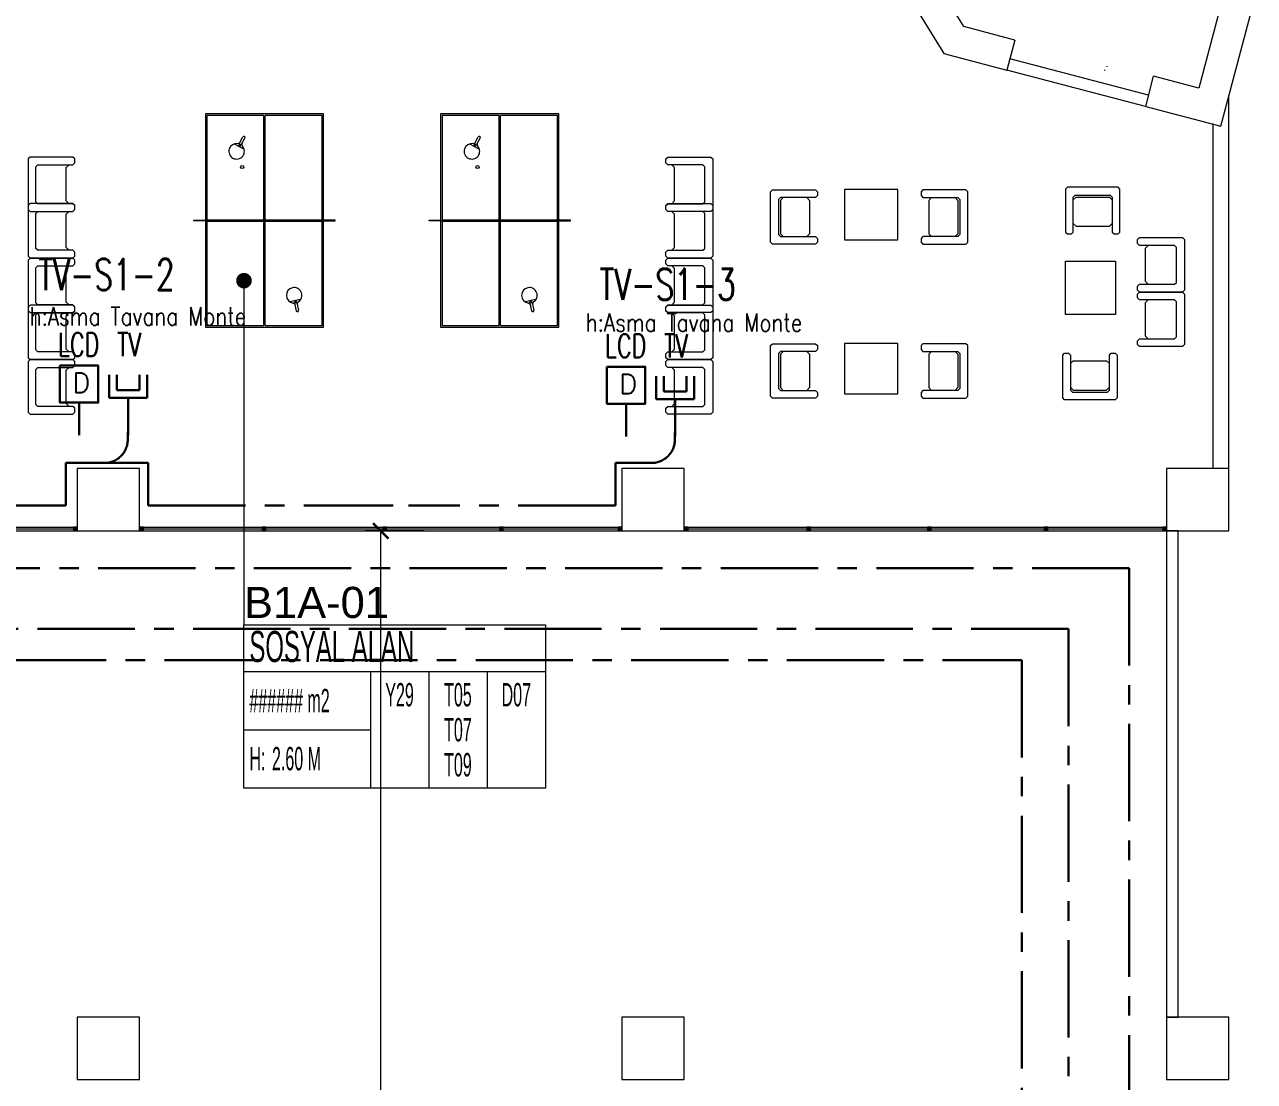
# Model space of a CAD drawing. Header units: metres. Extents: x -17582 to 152404, y -4219 to 29421.
# Drawn here: x 86192 to 87773, y 5683 to 7041 of the extents above; entities that cross this region are included whole.
import ezdxf
from ezdxf.enums import TextEntityAlignment as Align

# ---------------------------------------------------------------- set-up
doc = ezdxf.new("R2010")
doc.units = ezdxf.units.M
doc.header["$LTSCALE"] = 100
doc.header["$MEASUREMENT"] = 0
doc.linetypes.add('CENTER', pattern=[2, 1.25, -0.25, 0.25, -0.25])
doc.layers.get('0').update_dxf_attribs({"color": 9, "lineweight": 9})
for name, color, linetype, lineweight in [('00', 9, 'Continuous', 9), ('01', 9, 'Continuous', 9), ('05', 9, 'Continuous', 9), ('06D', 9, 'Continuous', 9), ('09', 9, 'Continuous', 9), ('10', 9, 'Continuous', 9), ('15', 9, 'Continuous', 9), ('21_mahal200', 9, 'Continuous', 9), ('25', 8, 'Continuous', 9), ('E-DATA LCD EKRAN', 7, 'Continuous', 30), ('E-DATA PRİZİ (RJ45)', 7, 'Continuous', 30), ('E-KABLO', 7, 'Continuous', 30), ('E-YAZI', 7, 'Continuous', 30)]:
    doc.layers.add(name, color=color, linetype=linetype, lineweight=lineweight)
doc.styles.add('Arial', font='arial.ttf', dxfattribs={"height": 2.5})
doc.styles.add('E-YAZI', font='txttw.shx')
doc.styles.add('MuuM_TEXT-STANDART', font='ARIALN.TTF')
doc.dimstyles.new('MuuM_DIM200', dxfattribs={"dimscale": 20, "dimtxt": 2, "dimasz": 1, "dimexe": 1, "dimexo": 1, "dimgap": 1, "dimtad": 1, "dimdec": 1, "dimrnd": 0.5, "dimdsep": 46, "dimtxsty": 'MuuM_TEXT-STANDART', "dimblk": 'ARCHTICK', "dimcen": 0, "dimdle": 0.15, "dimclrd": 256, "dimclre": 256, "dimclrt": 256, "dimadec": 0, "dimazin": 0, "dimtfac": 5, "dimtdec": 1, "dimtix": 1, "dimtmove": 2, "dimatfit": 3, "dimldrblk": 'DOT', "dimfxl": 3, "dimfxlon": 1, "dimtolj": 1, "dimlwd": -1, "dimlwe": -1, "dimarcsym": 0})

# ---------------------------------------------------------------- blocks, each defined once
blk = doc.blocks.new('E-LCD+TV')
at = {"layer": 'E-DATA PRİZİ (RJ45)', "color": 1}
for p, q in [((38.5, 77.5), (38.5, 48)), ((48.3, 77.5), (48.3, 57.8)), ((77.8, 77.5), (77.8, 57.8)), ((87.6, 77.5), (87.6, 48)), ((38.5, 48), (87.6, 48)), ((48.3, 57.8), (77.8, 57.8)), ((63, 48), (63, 0)), ((0, 0), (0, 42))]:
    blk.add_line(p, q, dxfattribs=at)
blk.add_lwpolyline([(-24.6, 89.6), (24.6, 89.6), (24.6, 42), (-24.6, 42)], close=True, dxfattribs=at)
at = {"layer": 'E-DATA PRİZİ (RJ45)', "color": 1, "style": 'E-YAZI'}
blk.add_text('D', height=25.6, dxfattribs=at).set_placement((-8.8, 54.6))
at = {"layer": 'E-YAZI', "color": 1, "style": 'E-YAZI', "width": 0.7}
for s, p in [('LCD', (-27, 101.6)), ('TV', (49, 101.6))]:
    blk.add_text(s, height=30, dxfattribs=at).set_placement(p)
blk = doc.blocks.new('p-kolon_80x80')
blk.add_lwpolyline([(-40, -40), (40, -40), (40, 40), (-40, 40)], close=True)
blk = doc.blocks.new('A$C724E0FF5')
at = {"layer": '09'}
for p, q in [((-8842.3, -1643), (-8842.3, -1643.2)), ((-8842.2, -1643.2), (-8842.2, -1643)), ((-8842.1, -1643.1), (-8842.1, -1643.2)), ((-8842, -1643.2), (-8842, -1643.1)), ((-8841.9, -1643.1), (-8841.9, -1643.3)), ((-8841.8, -1643.3), (-8841.8, -1643.1)), ((-8841.7, -1643.2), (-8841.7, -1643.3)), ((-8841.6, -1643.2), (-8841.6, -1643.3)), ((-8844.7, -1647.7), (-8844.8, -1647.8)), ((-8844.6, -1647.7), (-8844.7, -1647.9)), ((-8844.6, -1647.9), (-8844.5, -1647.7)), ((-8844.4, -1647.8), (-8844.5, -1647.9)), ((-8844.4, -1647.9), (-8844.4, -1647.8)), ((-8844.3, -1647.8), (-8844.3, -1648)), ((-8844.2, -1648), (-8844.2, -1647.8)), ((-8844.1, -1648), (-8844.1, -1647.9))]:
    blk.add_line(p, q, dxfattribs=at)
blk = doc.blocks.new('1.Bod.Ara.Sitatik Elk')
at = {"layer": '01'}
for points in [[(3633.1, -1694.3), (3729.8, -1719.6), (3868, -1198.9), (3720.3, -1159.7), (3337.3, -538.2), (3252.2, -590.6), (3273.2, -624.7), (3324.2, -593.2), (3694.6, -1194.2), (3819, -1227.3), (3701.4, -1670.8), (3643.2, -1655.6)], [(3464.9, -1609), (3399.2, -1591.8), (2911.6, -800.5), (2877.6, -821.5), (3373.6, -1626.4), (3454.8, -1647.7)], [(3464.9, -1609), (3454.8, -1647.7)], [(3633.1, -1694.3), (3643.2, -1655.6)]]:
    blk.add_lwpolyline(points, dxfattribs=at)
for name, p in [('A$C724E0FF5', (12425, 0)), ('p-kolon_80x80', (2300, -2200)), ('p-kolon_80x80', (3000, -2200)), ('p-kolon_80x80', (3700, -2200)), ('p-kolon_80x80', (2300, -2905)), ('p-kolon_80x80', (3000, -2905)), ('p-kolon_80x80', (3700, -2905))]:
    blk.add_blockref(name, p, dxfattribs=at)
blk = doc.blocks.new('_ArchTick')
at = {"color": 0, "linetype": 'ByBlock', "const_width": 0.15}
blk.add_lwpolyline([(-0.5, -0.5), (0.5, 0.5)], dxfattribs=at)
blk = doc.blocks.new('_Dot')
at = {"color": 0, "linetype": 'ByBlock', "lineweight": -2}
blk.add_line((-0.5, 0), (-1, 0), dxfattribs=at)
at = {"color": 0, "linetype": 'ByBlock', "const_width": 0.5}
blk.add_lwpolyline([(-0.25, 0, 1), (0.25, 0, 1)], format="xyb", close=True, dxfattribs=at)
blk = doc.blocks.new('0_roomno2')
blk.add_lwpolyline([(19.375, -10.5), (0, -10.5), (0, 0), (19.375, 0)], close=True)
for points in [[(0, -3), (19.375, -3)], [(8.125, -3), (8.125, -10.5)], [(11.875, -3), (11.875, -10.5)], [(15.625, -3), (15.625, -10.5)], [(0, -6.75), (8.125, -6.75)]]:
    blk.add_lwpolyline(points)
at = {"style": 'MuuM_TEXT-STANDART', "width": 0.6}
blk.add_text('H:', height=1.5, dxfattribs=at).set_placement((0.35, -8.608), align=Align.MIDDLE_LEFT)
at = {"style": 'Arial'}
blk.add_attdef('ODANO', (0, 1.17), '', height=2, dxfattribs=at)
blk.add_attdef('MEKANADI', text='', height=2, dxfattribs=at).set_placement((0.35, -3), align=Align.BOTTOM_LEFT)
at = {"style": 'MuuM_TEXT-STANDART', "width": 0.6}
for tag, p in [('YER01', (10, -4.5)), ('TAVAN01', (13.75, -4.5)), ('DUVAR01', (17.5, -4.5)), ('YER02', (10, -6.75)), ('TAVAN02', (13.75, -6.75)), ('DUVAR02', (17.5, -6.75)), ('YER03', (10, -9)), ('TAVAN03', (13.75, -9)), ('DUVAR03', (17.5, -9))]:
    blk.add_attdef(tag, text='', height=1.5, dxfattribs=at).set_placement(p, align=Align.MIDDLE_CENTER)
for tag, p in [('M2', (0.35, -4.875)), ('TEMIZTAVANYUKSEKLIGI', (1.8, -8.608))]:
    blk.add_attdef(tag, text='', height=1.5, dxfattribs=at).set_placement(p, align=Align.MIDDLE_LEFT)
blk = doc.blocks.new('prf-10x10')
blk.add_lwpolyline([(-5, -5), (5, -5), (5, 5), (-5, 5)], close=True)
at = {"color": 255}
blk.add_solid([(-5, -5), (5, -5), (-5, 5), (5, 5)], dxfattribs=at)
at = {"layer": '10'}
blk.add_point((0, 0), dxfattribs=at)
blk = doc.blocks.new('p-dog-ser-620')
at = {"layer": '06D'}
for points in [[(-620, 5), (-5, 5)], [(-620, 0), (-5, 0)]]:
    blk.add_lwpolyline(points, dxfattribs=at)
at = {"layer": '15'}
blk.add_lwpolyline([(-620, 2.5), (-5, 2.5)], dxfattribs=at)
at = {"layer": '10', "xscale": 0.5, "yscale": 0.5, "rotation": 90}
for p in [(-617.5, 2.5), (-460, 2.5), (-305, 2.5), (-155, 2.5), (-2.5, 2.5)]:
    blk.add_blockref('prf-10x10', p, dxfattribs=at)
blk = doc.blocks.new('*D269')
at = {"layer": '25', "transparency": 16777216}
for p, q in [((2705.9, -2240), (2630, -2240)), ((2650, -7818), (2650, -2237)), ((2705.9, -7815), (2630, -7815))]:
    blk.add_line(p, q, dxfattribs=at)
at = {"layer": '25', "transparency": 16777216, "xscale": 20, "yscale": 20, "zscale": 20}
for p, rotation in [((2650, -2240), 90), ((2650, -7815), 270)]:
    blk.add_blockref('_ArchTick', p, dxfattribs=dict(at, rotation=rotation))
at = {"layer": '25', "transparency": 16777216, "insert": (2604.5, -4514.1), "char_height": 50, "attachment_point": 5, "rotation": 90, "style": 'MuuM_TEXT-STANDART'}
blk.add_mtext('\\A1;5575', dxfattribs=at)
blk = doc.blocks.new('A$C7A916EBA')
for p, q in [((1.37, 1.814), (1.37, 0)), ((2.74, 1.667), (0, 1.667)), ((0, 1.667), (0, 0.147)), ((1.36, 1.647), (0.02, 1.647)), ((0.02, 1.647), (0.02, 0.917)), ((1.36, 1.647), (1.36, 0.917)), ((1.38, 1.647), (1.38, 0.917)), ((2.72, 1.647), (1.38, 1.647)), ((2.72, 0.917), (2.72, 1.647)), ((2.74, 0.147), (2.74, 1.667)), ((2.354, 1.295), (2.287, 1.169)), ((2.334, 1.236), (2.325, 1.219)), ((2.325, 1.219), (2.34, 1.205)), ((2.354, 1.231), (2.334, 1.236)), ((2.354, 1.231), (2.34, 1.205)), ((2.34, 1.205), (2.428, 1.158)), ((2.354, 1.231), (2.443, 1.184)), ((0.02, 0.917), (1.36, 0.917)), ((0.02, 0.897), (1.36, 0.897)), ((0.02, 0.897), (0.02, 0.167)), ((1.36, 0.897), (1.36, 0.167)), ((1.38, 0.917), (2.72, 0.917)), ((1.38, 0.897), (2.72, 0.897)), ((1.38, 0.897), (1.38, 0.167)), ((2.72, 0.167), (2.72, 0.897)), ((0.306, 0.52), (0.208, 0.498)), ((0.312, 0.49), (0.215, 0.469)), ((0.312, 0.49), (0.306, 0.52)), ((0.327, 0.519), (0.306, 0.52)), ((0.312, 0.49), (0.331, 0.499)), ((0.354, 0.442), (0.323, 0.581)), ((0.331, 0.499), (0.327, 0.519)), ((0.02, 0.167), (1.36, 0.167)), ((1.38, 0.167), (2.72, 0.167)), ((0, 0.147), (2.74, 0.147))]:
    blk.add_line(p, q)
for points in [[(1.367, 1.814), (1.373, 1.814), (1.373, 1.667), (1.367, 1.667)], [(1.367, 0), (1.373, 0), (1.373, 0.147), (1.367, 0.147)]]:
    blk.add_lwpolyline(points, close=True)
blk.add_circle((2.057, 1.194), 0.02)
for centre, radius, start, end in [((2.259, 1.265), 0.1, 352.1917, 311.6872), ((2.346, 1.168), 0.03, 61.9394, 131.6872), ((2.388, 1.247), 0.03, 172.1917, 241.9394), ((2.436, 1.171), 0.015, 241.9394, 61.9394), ((0.212, 0.484), 0.015, 102.2828, 282.2828), ((0.278, 0.544), 0.03, 282.2828, 352.0306), ((0.297, 0.456), 0.03, 32.5351, 102.2828), ((0.407, 0.526), 0.1, 212.5351, 172.0306)]:
    blk.add_arc(centre, radius, start, end)
blk = doc.blocks.new('1.Bod.Ara.Mimari Elk')
at = {"layer": '00'}
for points in [[(3636.87, -1679.79), (3458.59, -1633.16)], [(3633.07, -1694.3), (3454.79, -1647.67)], [(3740, -2160), (3740, -1681.22)], [(3720, -2160), (3720, -1716.53)]]:
    blk.add_lwpolyline(points, dxfattribs=at)
blk.add_lwpolyline([(3660, -2240), (3660, -2865), (3675, -2865), (3675, -2240)], close=True, dxfattribs=at)
at = {"layer": '05'}
for p, q in [((2245.82, -1772.93), (2249.36, -1769.4)), ((3027.62, -1772.93), (3024.08, -1769.4)), ((2245.82, -1815.86), (2245.82, -1772.93)), ((3027.62, -1815.86), (3027.62, -1772.93)), ((2245.82, -1815.86), (2249.36, -1819.4)), ((3027.62, -1815.86), (3024.08, -1819.4)), ((3163.59, -1815.09), (3167.13, -1811.55)), ((3163.59, -1815.09), (3163.59, -1858.02)), ((3201.09, -1815.09), (3197.55, -1811.55)), ((3201.09, -1815.09), (3201.09, -1858.02)), ((3354.34, -1815.09), (3357.87, -1811.55)), ((3354.34, -1815.09), (3354.34, -1858.02)), ((3391.84, -1815.09), (3388.3, -1811.55)), ((3391.84, -1815.09), (3391.84, -1858.02)), ((3543.59, -1810.83), (3540.06, -1814.36)), ((3543.59, -1810.83), (3586.52, -1810.83)), ((3586.52, -1810.83), (3590.06, -1814.36)), ((2245.82, -1832.89), (2249.36, -1829.35)), ((2245.82, -1875.82), (2245.82, -1832.89)), ((3027.62, -1832.89), (3024.08, -1829.35)), ((3027.62, -1875.82), (3027.62, -1832.89)), ((3543.59, -1848.33), (3540.06, -1844.79)), ((3543.59, -1848.33), (3586.52, -1848.33)), ((3586.52, -1848.33), (3590.06, -1844.79)), ((3163.59, -1858.02), (3167.13, -1861.55)), ((3201.09, -1858.02), (3197.55, -1861.55)), ((3354.34, -1858.02), (3357.87, -1861.55)), ((3391.84, -1858.02), (3388.3, -1861.55)), ((2245.82, -1875.82), (2249.36, -1879.35)), ((3027.62, -1875.82), (3024.08, -1879.35)), ((3632.78, -1876.58), (3636.32, -1873.05)), ((3632.78, -1919.51), (3632.78, -1876.58)), ((2245.82, -1902.89), (2249.36, -1899.35)), ((2245.82, -1945.82), (2245.82, -1902.89)), ((3027.62, -1902.89), (3024.08, -1899.35)), ((3027.62, -1945.82), (3027.62, -1902.89)), ((3632.78, -1919.51), (3636.32, -1923.05)), ((3632.78, -1946.58), (3636.32, -1943.05)), ((2245.82, -1945.82), (2249.36, -1949.35)), ((2245.82, -1963.42), (2249.36, -1959.89)), ((3027.62, -1945.82), (3024.08, -1949.35)), ((3027.62, -1963.42), (3024.08, -1959.89)), ((3632.78, -1989.51), (3632.78, -1946.58)), ((2245.82, -2006.35), (2245.82, -1963.42)), ((3027.62, -2006.35), (3027.62, -1963.42)), ((3632.78, -1989.51), (3636.32, -1993.05)), ((2245.82, -2006.35), (2249.36, -2009.89)), ((3027.62, -2006.35), (3024.08, -2009.89)), ((3163.59, -2012.93), (3167.13, -2009.39)), ((3163.59, -2012.93), (3163.59, -2055.86)), ((3201.09, -2012.93), (3197.55, -2009.39)), ((3201.09, -2012.93), (3201.09, -2055.86)), ((3354.34, -2012.93), (3357.87, -2009.39)), ((3354.34, -2012.93), (3354.34, -2055.86)), ((3391.84, -2012.93), (3388.3, -2009.39)), ((3391.84, -2012.93), (3391.84, -2055.86)), ((3539.97, -2021.48), (3536.44, -2025.02)), ((3539.97, -2021.48), (3582.9, -2021.48)), ((3582.9, -2021.48), (3586.44, -2025.02)), ((2245.82, -2033.42), (2249.36, -2029.89)), ((2245.82, -2076.35), (2245.82, -2033.42)), ((3027.62, -2033.42), (3024.08, -2029.89)), ((3027.62, -2076.35), (3027.62, -2033.42)), ((3163.59, -2055.86), (3167.13, -2059.39)), ((3201.09, -2055.86), (3197.55, -2059.39)), ((3354.34, -2055.86), (3357.87, -2059.39)), ((3391.84, -2055.86), (3388.3, -2059.39)), ((3539.97, -2058.98), (3536.44, -2055.45)), ((3539.97, -2058.98), (3582.9, -2058.98)), ((3582.9, -2058.98), (3586.44, -2055.45)), ((2245.82, -2076.35), (2249.36, -2079.89)), ((3027.62, -2076.35), (3024.08, -2079.89))]:
    blk.add_line(p, q, dxfattribs=at)
for points in [[(2256.86, -1761.9), (2254.36, -1759.4), (2199.36, -1759.4), (2196.86, -1761.9), (2196.86, -1826.9), (2199.36, -1829.4), (2254.36, -1829.4), (2256.86, -1826.9), (2256.86, -1821.9), (2254.36, -1819.4), (2209.36, -1819.4), (2206.86, -1816.9), (2206.86, -1771.9), (2209.36, -1769.4), (2254.36, -1769.4), (2256.86, -1766.9)], [(3016.58, -1761.9), (3019.08, -1759.4), (3074.08, -1759.4), (3076.58, -1761.9), (3076.58, -1826.9), (3074.08, -1829.4), (3019.08, -1829.4), (3016.58, -1826.9), (3016.58, -1821.9), (3019.08, -1819.4), (3064.08, -1819.4), (3066.58, -1816.9), (3066.58, -1771.9), (3064.08, -1769.4), (3019.08, -1769.4), (3016.58, -1766.9)], [(3211.09, -1869.05), (3208.59, -1871.55), (3153.59, -1871.55), (3151.09, -1869.05), (3151.09, -1804.05), (3153.59, -1801.55), (3208.59, -1801.55), (3211.09, -1804.05), (3211.09, -1809.05), (3208.59, -1811.55), (3163.59, -1811.55), (3161.09, -1814.05), (3161.09, -1859.05), (3163.59, -1861.55), (3208.59, -1861.55), (3211.09, -1864.05)], [(3314.5, -1801.32), (3246.06, -1801.32), (3246.06, -1865.87), (3314.5, -1865.87)], [(3344.34, -1869.05), (3346.84, -1871.55), (3401.84, -1871.55), (3404.34, -1869.05), (3404.34, -1804.05), (3401.84, -1801.55), (3346.84, -1801.55), (3344.34, -1804.05), (3344.34, -1809.05), (3346.84, -1811.55), (3391.84, -1811.55), (3394.34, -1814.05), (3394.34, -1859.05), (3391.84, -1861.55), (3346.84, -1861.55), (3344.34, -1864.05)], [(3597.56, -1858.33), (3600.06, -1855.83), (3600.06, -1800.83), (3597.56, -1798.33), (3532.56, -1798.33), (3530.06, -1800.83), (3530.06, -1855.83), (3532.56, -1858.33), (3537.56, -1858.33), (3540.06, -1855.83), (3540.06, -1810.83), (3542.56, -1808.33), (3587.56, -1808.33), (3590.06, -1810.83), (3590.06, -1855.83), (3592.56, -1858.33)], [(2256.86, -1821.85), (2254.36, -1819.35), (2199.36, -1819.35), (2196.86, -1821.85), (2196.86, -1886.85), (2199.36, -1889.35), (2254.36, -1889.35), (2256.86, -1886.85), (2256.86, -1881.85), (2254.36, -1879.35), (2209.36, -1879.35), (2206.86, -1876.85), (2206.86, -1831.85), (2209.36, -1829.35), (2254.36, -1829.35), (2256.86, -1826.85)], [(3016.58, -1821.85), (3019.08, -1819.35), (3074.08, -1819.35), (3076.58, -1821.85), (3076.58, -1886.85), (3074.08, -1889.35), (3019.08, -1889.35), (3016.58, -1886.85), (3016.58, -1881.85), (3019.08, -1879.35), (3064.08, -1879.35), (3066.58, -1876.85), (3066.58, -1831.85), (3064.08, -1829.35), (3019.08, -1829.35), (3016.58, -1826.85)], [(3622.78, -1865.55), (3625.28, -1863.05), (3680.28, -1863.05), (3682.78, -1865.55), (3682.78, -1930.55), (3680.28, -1933.05), (3625.28, -1933.05), (3622.78, -1930.55), (3622.78, -1925.55), (3625.28, -1923.05), (3670.28, -1923.05), (3672.78, -1920.55), (3672.78, -1875.55), (3670.28, -1873.05), (3625.28, -1873.05), (3622.78, -1870.55)], [(2256.86, -1891.85), (2254.36, -1889.35), (2199.36, -1889.35), (2196.86, -1891.85), (2196.86, -1956.85), (2199.36, -1959.35), (2254.36, -1959.35), (2256.86, -1956.85), (2256.86, -1951.85), (2254.36, -1949.35), (2209.36, -1949.35), (2206.86, -1946.85), (2206.86, -1901.85), (2209.36, -1899.35), (2254.36, -1899.35), (2256.86, -1896.85)], [(3016.58, -1891.85), (3019.08, -1889.35), (3074.08, -1889.35), (3076.58, -1891.85), (3076.58, -1956.85), (3074.08, -1959.35), (3019.08, -1959.35), (3016.58, -1956.85), (3016.58, -1951.85), (3019.08, -1949.35), (3064.08, -1949.35), (3066.58, -1946.85), (3066.58, -1901.85), (3064.08, -1899.35), (3019.08, -1899.35), (3016.58, -1896.85)], [(3529.83, -1961.73), (3529.83, -1893.3), (3594.37, -1893.3), (3594.37, -1961.73)], [(3622.78, -1935.55), (3625.28, -1933.05), (3680.28, -1933.05), (3682.78, -1935.55), (3682.78, -2000.55), (3680.28, -2003.05), (3625.28, -2003.05), (3622.78, -2000.55), (3622.78, -1995.55), (3625.28, -1993.05), (3670.28, -1993.05), (3672.78, -1990.55), (3672.78, -1945.55), (3670.28, -1943.05), (3625.28, -1943.05), (3622.78, -1940.55)], [(2256.86, -1952.39), (2254.36, -1949.89), (2199.36, -1949.89), (2196.86, -1952.39), (2196.86, -2017.39), (2199.36, -2019.89), (2254.36, -2019.89), (2256.86, -2017.39), (2256.86, -2012.39), (2254.36, -2009.89), (2209.36, -2009.89), (2206.86, -2007.39), (2206.86, -1962.39), (2209.36, -1959.89), (2254.36, -1959.89), (2256.86, -1957.39)], [(3016.58, -1952.39), (3019.08, -1949.89), (3074.08, -1949.89), (3076.58, -1952.39), (3076.58, -2017.39), (3074.08, -2019.89), (3019.08, -2019.89), (3016.58, -2017.39), (3016.58, -2012.39), (3019.08, -2009.89), (3064.08, -2009.89), (3066.58, -2007.39), (3066.58, -1962.39), (3064.08, -1959.89), (3019.08, -1959.89), (3016.58, -1957.39)], [(3211.09, -2066.89), (3208.59, -2069.39), (3153.59, -2069.39), (3151.09, -2066.89), (3151.09, -2001.89), (3153.59, -1999.39), (3208.59, -1999.39), (3211.09, -2001.89), (3211.09, -2006.89), (3208.59, -2009.39), (3163.59, -2009.39), (3161.09, -2011.89), (3161.09, -2056.89), (3163.59, -2059.39), (3208.59, -2059.39), (3211.09, -2061.89)], [(3314.5, -1999.16), (3246.06, -1999.16), (3246.06, -2063.71), (3314.5, -2063.71)], [(3344.34, -2066.89), (3346.84, -2069.39), (3401.84, -2069.39), (3404.34, -2066.89), (3404.34, -2001.89), (3401.84, -1999.39), (3346.84, -1999.39), (3344.34, -2001.89), (3344.34, -2006.89), (3346.84, -2009.39), (3391.84, -2009.39), (3394.34, -2011.89), (3394.34, -2056.89), (3391.84, -2059.39), (3346.84, -2059.39), (3344.34, -2061.89)], [(2256.86, -2022.39), (2254.36, -2019.89), (2199.36, -2019.89), (2196.86, -2022.39), (2196.86, -2087.39), (2199.36, -2089.89), (2254.36, -2089.89), (2256.86, -2087.39), (2256.86, -2082.39), (2254.36, -2079.89), (2209.36, -2079.89), (2206.86, -2077.39), (2206.86, -2032.39), (2209.36, -2029.89), (2254.36, -2029.89), (2256.86, -2027.39)], [(3016.58, -2022.39), (3019.08, -2019.89), (3074.08, -2019.89), (3076.58, -2022.39), (3076.58, -2087.39), (3074.08, -2089.89), (3019.08, -2089.89), (3016.58, -2087.39), (3016.58, -2082.39), (3019.08, -2079.89), (3064.08, -2079.89), (3066.58, -2077.39), (3066.58, -2032.39), (3064.08, -2029.89), (3019.08, -2029.89), (3016.58, -2027.39)], [(3593.94, -2011.48), (3596.44, -2013.98), (3596.44, -2068.98), (3593.94, -2071.48), (3528.94, -2071.48), (3526.44, -2068.98), (3526.44, -2013.98), (3528.94, -2011.48), (3533.94, -2011.48), (3536.44, -2013.98), (3536.44, -2058.98), (3538.94, -2061.48), (3583.94, -2061.48), (3586.44, -2058.98), (3586.44, -2013.98), (3588.94, -2011.48)]]:
    blk.add_lwpolyline(points, close=True, dxfattribs=at)
at = {"layer": '05', "xscale": 100, "yscale": 100, "zscale": 100, "rotation": 90}
for p in [(2591.25, -1977.94), (2893.67, -1977.94)]:
    blk.add_blockref('A$C7A916EBA', p, dxfattribs=at)
at = {"layer": '10'}
for p in [(2260, -2240), (2960, -2240), (3660, -2240)]:
    blk.add_blockref('p-dog-ser-620', p, dxfattribs=at)
at = {"layer": '21_mahal200'}
ref = blk.add_blockref('0_roomno2', (2474.17, -2360.57), dxfattribs=dict(at, xscale=20, yscale=20, zscale=20))
ref.add_attrib('ODANO', 'B1A-01', (2474.17, -2351.93), dxfattribs={"layer": '0', "height": 40, "style": 'Arial'})
ref.add_attrib('MEKANADI', 'SOSYAL ALAN', dxfattribs={"layer": '0', "height": 40, "style": 'Arial', "width": 0.55}).set_placement((2481.17, -2420.57), align=Align.BOTTOM_LEFT)
ref.add_attrib('M2', '###### m2', dxfattribs={"layer": '0', "height": 30, "style": 'MuuM_TEXT-STANDART', "width": 0.6}).set_placement((2481.17, -2458.07), align=Align.MIDDLE_LEFT)
ref.add_attrib('TEMIZTAVANYUKSEKLIGI', '2.60 M', dxfattribs={"layer": '0', "height": 30, "style": 'MuuM_TEXT-STANDART', "width": 0.6}).set_placement((2510.17, -2532.73), align=Align.MIDDLE_LEFT)
ref.add_attrib('YER01', 'Y29', dxfattribs={"layer": '0', "height": 30, "style": 'MuuM_TEXT-STANDART', "width": 0.6}).set_placement((2674.17, -2450.57), align=Align.MIDDLE_CENTER)
ref.add_attrib('TAVAN01', 'T05', dxfattribs={"layer": '0', "height": 30, "style": 'MuuM_TEXT-STANDART', "width": 0.6}).set_placement((2749.17, -2450.57), align=Align.MIDDLE_CENTER)
ref.add_attrib('DUVAR01', 'D07', dxfattribs={"layer": '0', "height": 30, "style": 'MuuM_TEXT-STANDART', "width": 0.6}).set_placement((2824.17, -2450.57), align=Align.MIDDLE_CENTER)
ref.add_attrib('TAVAN02', 'T07', dxfattribs={"layer": '0', "height": 30, "style": 'MuuM_TEXT-STANDART', "width": 0.6}).set_placement((2749.17, -2495.57), align=Align.MIDDLE_CENTER)
ref.add_attrib('TAVAN03', 'T09', dxfattribs={"layer": '0', "height": 30, "style": 'MuuM_TEXT-STANDART', "width": 0.6}).set_placement((2749.17, -2540.57), align=Align.MIDDLE_CENTER)
at = {"layer": '25'}
dim = blk.add_linear_dim(base=(2650, -2240), p1=(2725.88, -7815), p2=(2725.88, -2240), angle=90, dimstyle='MuuM_DIM200', override={"dimtxt": 2.5}, dxfattribs=at)
dim.commit()
dim.dimension.update_dxf_attribs({"geometry": '*D269', "text_midpoint": (2604.47, -4514.08), "dimtype": 128})
at = {"layer": '21_mahal200'}
blk.add_leader([(2474.17, -1918.38), (2474.17, -2360.57)], dimstyle='MuuM_DIM200', override={"dimasz": 1, "dimfxl": 10}, dxfattribs=at)

msp = doc.modelspace()

# ---------------------------------------------------------------- linework, layer by layer
at = {"layer": 'E-KABLO', "color": 6, "linetype": 'CENTER'}
for p, q in [((86324.8, 6516.6), (86324.8, 6507.5)), ((87028, 6516.6), (87028, 6507.5)), ((86351.1, 6477.5), (86245.3, 6477.5)), ((86245.3, 6477.5), (86245.3, 6422.9)), ((86351.1, 6422.9), (86351.1, 6477.5)), ((86998.2, 6477.5), (86951.6, 6477.5)), ((86951.6, 6477.5), (86951.6, 6422.9)), ((86245.3, 6422.9), (85659.9, 6422.9)), ((86351.1, 6422.9), (86665.8, 6422.9)), ((86951.6, 6422.9), (86685.8, 6422.9)), ((87612, 6342.1), (85072, 6342.1)), ((87612, 6342.1), (87612, 900))]:
    msp.add_line(p, q, dxfattribs=at)
at = {"layer": 'E-KABLO', "color": 4, "linetype": 'CENTER'}
for q in [(85012, 6264.1), (87533.9, 4530.2)]:
    msp.add_line((87533.9, 6264.1), q, dxfattribs=at)
at = {"layer": 'E-KABLO', "color": 5, "linetype": 'CENTER'}
for p, q in [((84972, 6224.1), (87473.9, 6224.1)), ((87473.9, 6224.1), (87473.9, 3125.2))]:
    msp.add_line(p, q, dxfattribs=at)
at = {"layer": 'E-KABLO', "color": 6, "linetype": 'CENTER'}
for centre in [(86294.8, 6507.5), (86998, 6507.5)]:
    msp.add_arc(centre, 30, 270, 0, dxfattribs=at)

# ---------------------------------------------------------------- block references
for name in ['1.Bod.Ara.Mimari Elk', '1.Bod.Ara.Sitatik Elk']:
    msp.add_blockref(name, (84000, 8630.2))
at = {"layer": 'E-DATA LCD EKRAN', "color": 1}
for p in [(86262.3, 6513.2), (86965.3, 6511.6)]:
    msp.add_blockref('E-LCD+TV', p, dxfattribs=at)

# ---------------------------------------------------------------- texts
at = {"layer": 'E-KABLO', "color": 30, "linetype": 'Continuous', "style": 'E-YAZI', "width": 0.7}
for s, p in [('TV-S1-2', (86209.8, 6699.8)), ('TV-S1-3', (86931.1, 6687.1))]:
    msp.add_text(s, height=40, dxfattribs=at).set_placement(p)
at = {"layer": 'E-YAZI', "color": 3, "style": 'E-YAZI', "width": 0.8}
for p in [(86198.7, 6654.3), (86913.4, 6646.3)]:
    msp.add_text('h:Asma Tavana Monte', height=23.52, dxfattribs=at).set_placement(p)

doc.saveas('drawing.dxf')
